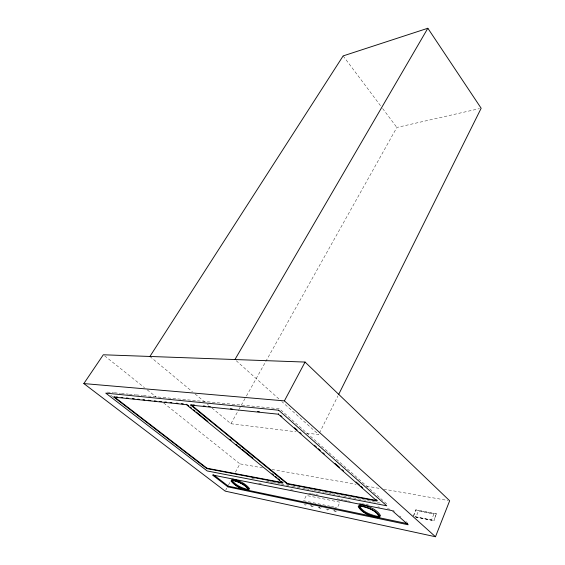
<?xml version="1.0" encoding="UTF-8"?>
<svg xmlns="http://www.w3.org/2000/svg" width="565" height="565" viewBox="0 0 565 565"><rect width="100%" height="100%" fill="white"/><g stroke="black" fill="none" stroke-linecap="round" stroke-linejoin="round"><path stroke-width="0.42" stroke-dasharray="2.83 2.12" d="M334.946 510.407L335.349 511.735L336.797 510.795M319.726 507.186L320.094 508.486L321.506 507.568M311.816 505.513L312.163 506.791L313.561 505.887M436.335 513.74L433.927 520.626L436.335 513.74L415.875 509.807L413.192 516.297M413.778 515.711L415.875 509.807M319.465 433.002L337.955 395.867M225.605 490.378L226.826 488.104M228.465 485.074L230.103 482.044M235.414 472.192L239.913 463.858L262.45 467.82M212.016 408.036L230.916 423.736L238.677 409.879M239.108 409.109L240.831 406.03M241.262 405.267L246.001 396.8M246.432 396.03L396.842 127.457L479.438 108.642M329.007 509.15L327.573 510.075L325.786 508.302M306.195 504.326L305.312 505.174L304.33 504.531M319.861 507.052L318.448 507.201L319.719 508.239M310.891 505.76L311.4 505.71M334.077 510.675L334.607 510.626M107.343 392.082L113.487 392.675M114.37 392.76L120.514 393.353M121.39 393.438L128.417 394.123M129.293 394.208L135.445 394.801M136.32 394.886L142.465 395.479M143.348 395.571L279.449 408.749L387.357 504.432M230.916 423.736L296.088 431.787M306.513 433.08L318.681 434.584L282.041 401.75M271.984 469.501L356.056 484.297M366.452 486.126L380.323 488.57M383.79 489.177L447.925 500.463M251.849 478.364L254.434 478.859M266.518 481.189L269.11 481.684M269.971 481.853L272.563 482.348M273.425 482.517L276.878 483.181M277.74 483.343L280.332 483.845M281.193 484.007L291.547 485.999M292.416 486.168L301.908 487.998M302.769 488.16L305.361 488.661M306.223 488.824L309.677 489.488M310.538 489.657L313.13 490.152M313.992 490.321L316.584 490.816M317.445 490.985L324.345 492.313M325.214 492.475L327.799 492.977M328.668 493.146L331.252 493.641M332.114 493.81L342.475 495.802M343.336 495.964L382.18 503.436M416.123 510.033L436.583 513.966M258.65 483.315L261.242 483.824M290.629 489.622L293.221 490.13M308.78 493.196L311.372 493.711M312.24 493.881L314.832 494.389M315.694 494.559L318.286 495.074M337.305 498.824L339.897 499.333M340.759 499.502L343.351 500.018M344.219 500.187L346.811 500.696M347.673 500.865L350.265 501.381M358.909 503.083L361.501 503.592M362.363 503.761L364.962 504.277M365.823 504.446L368.415 504.955M377.921 506.833L379.652 507.172M387.428 508.705L390.027 509.22M414.901 516.636L433.673 520.393M415.148 516.869L433.927 520.626M330.469 506.297L303.751 500.745L306.322 495.47L339.918 502.207L337.362 507.73L334.777 507.186M331.33 506.473L333.915 507.01M325.92 508.783L326.302 509.03M110.662 395.218L112.76 396.828M104.687 355.872L144.499 387.668M147.246 389.857L156.166 396.983M163.723 403.014L239.913 463.858M310.531 505.52L311.795 506.558M333.682 510.428L334.96 511.48M149.916 356.459L192.439 391.778M195.144 394.024L204.594 401.87M207.291 404.109L208.64 405.232M393.254 510.294L394.532 511.424M399.646 515.958L400.924 517.088M406.03 521.615L407.309 522.745M236.248 360.703L281.391 401.164M343.139 55.914L380.52 105.712M382.632 108.515L396.842 127.457M327.05 509.355L327.192 509.828M433.885 514.115L431.427 520.238L415.96 517.144L418.432 511.134L433.885 514.115"/><path stroke-width="0.85" d="M435.488 536.75L449.662 500.774L305.065 362.066L103.317 354.778L83.839 383.571L225.195 491.133L435.488 536.75L284.4 400.875L83.839 383.571M338.746 394.285L481.161 108.254L427.846 28.25L343.139 55.914L149.916 356.459M287.493 483.548L190.998 404.681L190.744 405.098L287.295 483.951L287.493 483.548L377.265 500.632L375.937 499.46M284.4 400.875L305.065 362.066M190.744 405.098L278.361 414.209L278.616 413.728M227.935 486.875L408.213 524.786L392.223 510.64L212.447 474.995L227.935 486.875L228.316 486.161L407.725 523.698M207.023 468.237L114.109 396.736L113.862 397.11L206.825 468.597L207.023 468.237L283.051 482.701L281.681 481.592M234.941 359.531L427.846 28.25M113.862 397.11L186.457 404.653L186.711 404.236M231.516 480.081L232.759 479.127C239.066 480.547 245.563 483.499 249.603 488.697M358.69 505.52L361.12 504.594C368.288 506.289 376.806 508.966 380.57 515.76M379.553 515.548L377.194 516.318C370.887 514.814 363.627 512.434 359.898 506.819M115.853 396.913L117.605 397.096M121.101 397.456L122.852 397.64M126.355 398L128.1 398.184M132.478 398.636L134.223 398.812M137.726 399.173L139.47 399.356M142.973 399.716L144.725 399.9M148.221 400.26L150.848 400.529M154.344 400.889L156.095 401.072M159.591 401.433L161.343 401.616M164.839 401.976L166.59 402.16M170.093 402.52L171.838 402.697M176.216 403.149L177.961 403.332M181.464 403.693L183.208 403.876M192.75 404.858L194.501 405.041M203.266 405.945L205.017 406.129M208.52 406.489L210.272 406.673M230.428 408.749L232.18 408.933M257.591 411.56L259.342 411.737M206.825 468.597L282.846 483.103L186.457 404.653M287.295 483.951L377.06 501.084L278.361 414.209M247.512 489.332C241.771 488.005 235.909 485.314 232.18 480.624M237.215 480.723L239.426 481.783M243.014 483.612L244.271 484.459M213.521 474.798L228.316 486.161M187.396 404.794L188.759 405.903M190.13 407.019L191.493 408.128M193.541 409.802L194.911 410.91M196.274 412.026L207.892 421.49M229.757 439.295L231.12 440.41M235.909 444.302L237.272 445.418M238.635 446.527L240.69 448.2M242.053 449.309L252.986 458.215M272.118 473.802L273.488 474.911M275.536 476.585L276.899 477.693M278.27 478.809L279.633 479.918M280.6 415.48L281.928 416.645M294.506 427.726L297.155 430.057M299.803 432.395L301.124 433.56M314.366 445.227L316.351 446.972M318.342 448.723L320.327 450.475M322.975 452.805L324.296 453.97M334.89 463.3L339.523 467.389M342.171 469.72L343.499 470.885M356.077 481.966L359.389 484.883M360.71 486.048L362.695 487.8M232.264 480.045L231.029 480.999C235.111 486.105 241.509 489.05 247.774 490.505L249.123 489.615C245.069 484.424 238.578 481.472 232.264 480.045M232.921 480.49L231.784 481.359C235.52 486.041 241.389 488.732 247.131 490.067L248.36 489.255C244.638 484.502 238.698 481.797 232.921 480.49M360.632 505.696L358.196 506.614C362.073 513.274 370.4 515.958 377.519 517.688L380.09 516.862C376.311 510.075 367.794 507.398 360.632 505.696M361.346 506.205L359.114 507.038C362.659 513.147 370.294 515.605 376.813 517.194L379.164 516.424C375.697 510.216 367.907 507.766 361.346 506.205M278.679 410.197L105.733 393.113L207.228 470.97L386.764 505.809L278.679 410.197"/></g></svg>
